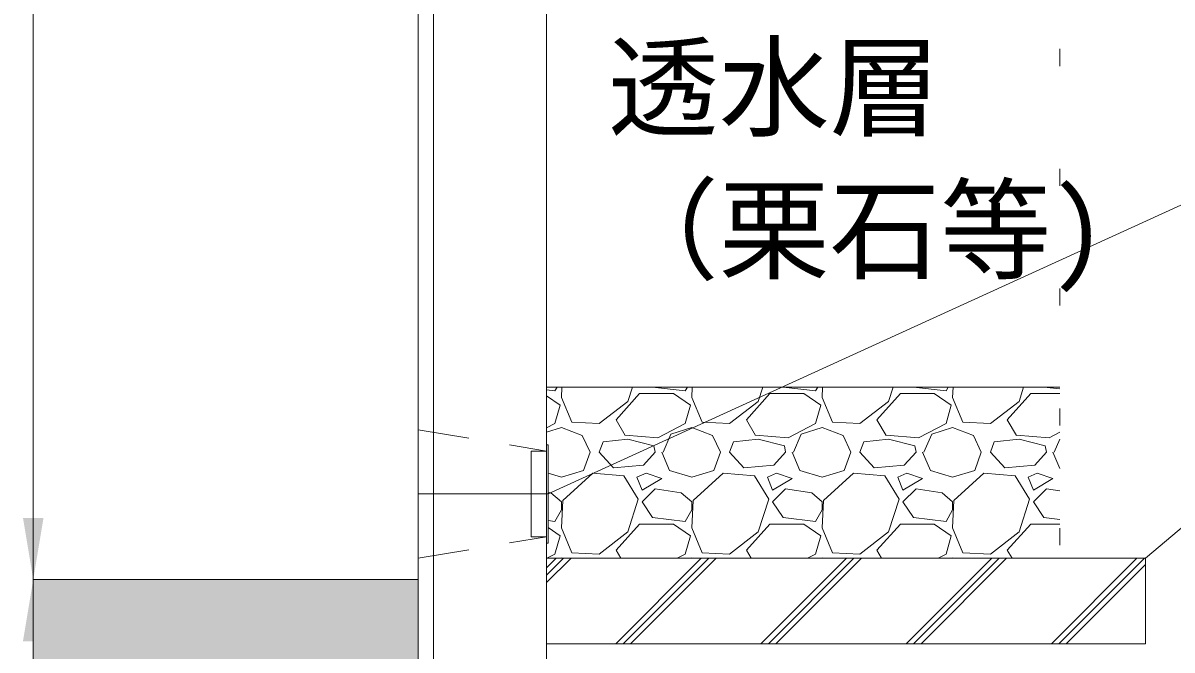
# Model space of a CAD drawing. Units: millimetres at full size, sheet at 1:40; details may follow other scales. Extents: x 221193 to 264773, y 874627 to 883926.
# Drawn here: x 247332 to 248003, y 880063 to 880429 of the extents above; entities that cross this region are included whole.
import ezdxf
from ezdxf.enums import TextEntityAlignment as Align

# ---------------------------------------------------------------- set-up
doc = ezdxf.new("R2010")
doc.units = ezdxf.units.MM
doc.header["$LTSCALE"] = 40
for name, pattern in [('DOTTED', [1.75, 0.25, -1.5]), ('USER1', [10, 6.25, -1.25, 1.25, -1.25]), ('USER2', [1.35, 0.75, -0.6])]:
    doc.linetypes.add(name, pattern=pattern)
for name, color, linetype, lineweight in [('0_2', 7, 'Continuous', 15), ('ハッチング', 7, 'Continuous', 5), ('フィルター', 3, 'Continuous', 13), ('寸法線', 7, 'Continuous', 13), ('引出線', 4, 'Continuous', 9), ('本体', 2, 'Continuous', 20), ('舗装・基礎', 3, 'Continuous', 13), ('補助線', 8, 'Continuous', 13)]:
    doc.layers.add(name, color=color, linetype=linetype, lineweight=lineweight)
doc.layers.add('ハッチング_土質', color=30, linetype='Continuous')
doc.styles.add('ＭＳ ゴシック', font='')
doc.styles.get('ＭＳ ゴシック').set_extended_font_data('MS Gothic')

# ---------------------------------------------------------------- blocks, each defined once
blk = doc.blocks.new('filled_arrow')
at = {"color": 0, "linetype": 'Continuous', "lineweight": -2}
blk.add_solid([(7.5, 1.25), (0, 0), (7.5, -1.25)], dxfattribs=at)

msp = doc.modelspace()

# ---------------------------------------------------------------- hatches: boundary and pattern name
at = {"layer": 'ハッチング'}
h = msp.add_hatch(dxfattribs=at)
h.set_pattern_fill('USER', color=256, style=0, pattern_type=2)
h.set_pattern_definition([(45, (142276.59, 888961.68), (-42.42641, 42.42641), []), (45, (142280.94, 888961.68), (-42.42641, 42.42641), []), (45, (142285.29, 888961.68), (-42.42641, 42.42641), [])])
h.paths.add_polyline_path([(247987.83, 880066.61), (247987.83, 880116.61), (247637.83, 880116.61), (247637.83, 880066.61)])
at = {"layer": 'ハッチング_土質'}
msp.add_hatch(color=256, dxfattribs=at).paths.add_polyline_path([(247562.83, 879944.14), (247562.83, 880104.14), (247337.85, 880104.14), (247337.85, 879944.14)])

# ---------------------------------------------------------------- linework, layer by layer
at = {"layer": '0_2', "linetype": 'DOTTED', "lineweight": 9}
msp.add_line((247937.83, 880554.14), (247937.83, 880116.61), dxfattribs=at)
at = {"layer": '0_2'}
for p, q in [((247637.83, 880116.61), (247987.83, 880116.61)), ((247987.83, 880116.61), (247987.83, 880066.61)), ((247637.83, 880066.61), (247987.83, 880066.61))]:
    msp.add_line(p, q, dxfattribs=at)
at = {"layer": 'ハッチング'}
for p, q in [((247637.83, 880214.89), (247642.68, 880214.31)), ((247642.68, 880214.3), (247643.96, 880216.61)), ((247646.78, 880216.61), (247646.49, 880210.49)), ((247685.35, 880208.21), (247688.04, 880216.61)), ((247699.82, 880216.61), (247699.83, 880216.59)), ((247699.83, 880216.59), (247718.88, 880214.31)), ((247718.88, 880214.3), (247720.16, 880216.61)), ((247722.98, 880216.61), (247722.69, 880210.49)), ((247761.55, 880208.21), (247764.24, 880216.61)), ((247776.02, 880216.61), (247776.03, 880216.59)), ((247776.03, 880216.59), (247795.08, 880214.31)), ((247795.08, 880214.3), (247796.36, 880216.61)), ((247799.18, 880216.61), (247798.89, 880210.49)), ((247837.75, 880208.21), (247840.44, 880216.61)), ((247852.22, 880216.61), (247852.23, 880216.59)), ((247852.23, 880216.59), (247871.28, 880214.31)), ((247871.28, 880214.3), (247872.56, 880216.61)), ((247875.38, 880216.61), (247875.09, 880210.49)), ((247913.95, 880208.21), (247916.64, 880216.61)), ((247928.42, 880216.61), (247928.43, 880216.59)), ((247928.43, 880216.59), (247937.83, 880215.46)), ((247637.83, 880211.38), (247645.73, 880205.92)), ((247646.49, 880210.49), (247652.58, 880196.01)), ((247668.59, 880195.25), (247685.35, 880208.21)), ((247678.49, 880197.54), (247692.21, 880212.78)), ((247692.21, 880212.78), (247712.02, 880212.78)), ((247712.02, 880212.78), (247721.93, 880205.92)), ((247722.69, 880210.49), (247728.78, 880196.01)), ((247744.79, 880195.25), (247761.55, 880208.21)), ((247754.69, 880197.54), (247768.41, 880212.78)), ((247768.41, 880212.78), (247788.22, 880212.78)), ((247788.22, 880212.78), (247798.13, 880205.92)), ((247798.89, 880210.49), (247804.98, 880196.01)), ((247820.99, 880195.25), (247837.75, 880208.21)), ((247830.89, 880197.54), (247844.61, 880212.78)), ((247844.61, 880212.78), (247864.42, 880212.78)), ((247864.42, 880212.78), (247874.33, 880205.92)), ((247875.09, 880210.49), (247881.18, 880196.01)), ((247897.19, 880195.25), (247913.95, 880208.21)), ((247907.09, 880197.54), (247920.81, 880212.78)), ((247920.81, 880212.78), (247937.83, 880212.78)), ((247645.73, 880205.92), (247642.68, 880195.25)), ((247721.93, 880205.92), (247718.88, 880195.25)), ((247798.13, 880205.92), (247795.08, 880195.25)), ((247874.33, 880205.92), (247871.28, 880195.25)), ((247642.68, 880195.25), (247637.84, 880192.71)), ((247652.58, 880196.01), (247668.59, 880195.25)), ((247683.83, 880188.39), (247678.49, 880197.54)), ((247718.88, 880195.25), (247702.88, 880186.87)), ((247728.78, 880196.01), (247744.79, 880195.25)), ((247760.03, 880188.39), (247754.69, 880197.54)), ((247795.08, 880195.25), (247779.08, 880186.87)), ((247804.98, 880196.01), (247820.99, 880195.25)), ((247836.23, 880188.39), (247830.89, 880197.54)), ((247871.28, 880195.25), (247855.28, 880186.87)), ((247881.18, 880196.01), (247897.19, 880195.25)), ((247912.43, 880188.39), (247907.09, 880197.54)), ((247637.84, 880190.26), (247646.49, 880192.97)), ((247646.49, 880192.97), (247658.68, 880188.39)), ((247658.68, 880188.39), (247663.25, 880178.49)), ((247702.88, 880186.87), (247683.83, 880188.4)), ((247705.92, 880178.49), (247710.5, 880189.16)), ((247710.5, 880189.16), (247722.69, 880192.97)), ((247722.69, 880192.97), (247734.88, 880188.39)), ((247734.88, 880188.39), (247739.45, 880178.49)), ((247779.08, 880186.87), (247760.03, 880188.4)), ((247782.12, 880178.49), (247786.7, 880189.16)), ((247786.7, 880189.16), (247798.89, 880192.97)), ((247798.89, 880192.97), (247811.08, 880188.39)), ((247811.08, 880188.39), (247815.65, 880178.49)), ((247855.28, 880186.87), (247836.23, 880188.4)), ((247858.32, 880178.49), (247862.9, 880189.16)), ((247862.9, 880189.16), (247875.09, 880192.97)), ((247875.09, 880192.97), (247887.28, 880188.39)), ((247887.28, 880188.39), (247891.85, 880178.49)), ((247931.48, 880186.87), (247912.43, 880188.4)), ((247937.83, 880190.2), (247931.48, 880186.87)), ((247668.59, 880178.49), (247670.87, 880184.58)), ((247685.35, 880186.11), (247670.87, 880184.58)), ((247700.59, 880182.3), (247685.35, 880186.11)), ((247701.35, 880178.49), (247700.59, 880182.3)), ((247744.79, 880178.49), (247747.07, 880184.58)), ((247761.55, 880186.11), (247747.07, 880184.58)), ((247776.79, 880182.3), (247761.55, 880186.11)), ((247777.55, 880178.49), (247776.79, 880182.3)), ((247820.99, 880178.49), (247823.27, 880184.58)), ((247837.75, 880186.11), (247823.27, 880184.58)), ((247852.99, 880182.3), (247837.75, 880186.11)), ((247853.75, 880178.49), (247852.99, 880182.3)), ((247897.19, 880178.49), (247899.47, 880184.58)), ((247913.95, 880186.11), (247899.47, 880184.58)), ((247929.19, 880182.3), (247913.95, 880186.11)), ((247929.95, 880178.49), (247929.19, 880182.3)), ((247934.52, 880178.49), (247937.83, 880186.21)), ((247659.44, 880167.82), (247663.25, 880178.49)), ((247676.97, 880169.34), (247668.59, 880178.49)), ((247701.35, 880178.49), (247694.49, 880170.87)), ((247705.16, 880178.49), (247709.73, 880167.82)), ((247735.64, 880167.82), (247739.45, 880178.49)), ((247753.17, 880169.34), (247744.79, 880178.49)), ((247777.55, 880178.49), (247770.69, 880170.87)), ((247781.36, 880178.49), (247785.93, 880167.82)), ((247811.84, 880167.82), (247815.65, 880178.49)), ((247829.37, 880169.34), (247820.99, 880178.49)), ((247853.75, 880178.49), (247846.89, 880170.87)), ((247857.56, 880178.49), (247862.13, 880167.82)), ((247888.04, 880167.82), (247891.85, 880178.49)), ((247905.57, 880169.34), (247897.19, 880178.49)), ((247929.95, 880178.49), (247923.09, 880170.87)), ((247933.76, 880178.49), (247937.83, 880168.99)), ((247646.49, 880164.01), (247659.44, 880167.82)), ((247694.49, 880170.87), (247676.96, 880169.35)), ((247709.73, 880167.82), (247722.69, 880164.01)), ((247722.69, 880164.01), (247735.64, 880167.82)), ((247770.69, 880170.87), (247753.16, 880169.35)), ((247785.93, 880167.82), (247798.89, 880164.01)), ((247798.89, 880164.01), (247811.84, 880167.82)), ((247846.89, 880170.87), (247829.36, 880169.35)), ((247862.13, 880167.82), (247875.09, 880164.01)), ((247875.09, 880164.01), (247888.04, 880167.82)), ((247923.09, 880170.87), (247905.56, 880169.35)), ((247638.84, 880166.26), (247646.49, 880164.01)), ((247664.78, 880166.3), (247647.25, 880150.29)), ((247683.06, 880164.77), (247664.78, 880166.3)), ((247691.45, 880151.06), (247683.06, 880164.77)), ((247696.02, 880166.3), (247690.68, 880164.01)), ((247690.68, 880164.01), (247693.73, 880156.39)), ((247693.73, 880156.39), (247705.16, 880163.25)), ((247705.16, 880163.25), (247696.02, 880166.3)), ((247740.98, 880166.3), (247723.45, 880150.29)), ((247759.26, 880164.77), (247740.98, 880166.3)), ((247767.65, 880151.06), (247759.26, 880164.77)), ((247772.22, 880166.3), (247766.88, 880164.01)), ((247766.88, 880164.01), (247769.93, 880156.39)), ((247769.93, 880156.39), (247781.36, 880163.25)), ((247781.36, 880163.25), (247772.22, 880166.3)), ((247817.18, 880166.3), (247799.65, 880150.29)), ((247835.46, 880164.77), (247817.18, 880166.3)), ((247843.85, 880151.06), (247835.46, 880164.77)), ((247848.42, 880166.3), (247843.08, 880164.01)), ((247843.08, 880164.01), (247846.13, 880156.39)), ((247846.13, 880156.39), (247857.56, 880163.25)), ((247857.56, 880163.25), (247848.42, 880166.3)), ((247893.38, 880166.3), (247875.85, 880150.29)), ((247911.66, 880164.77), (247893.38, 880166.3)), ((247920.05, 880151.06), (247911.66, 880164.77)), ((247924.62, 880166.3), (247919.28, 880164.01)), ((247919.28, 880164.01), (247922.33, 880156.39)), ((247922.33, 880156.39), (247933.76, 880163.25)), ((247933.76, 880163.25), (247924.62, 880166.3)), ((247640.39, 880154.87), (247638.84, 880155.1)), ((247646.49, 880149.53), (247640.39, 880154.87)), ((247701.35, 880157.15), (247693.73, 880149.53)), ((247716.59, 880154.87), (247701.35, 880157.15)), ((247722.69, 880149.53), (247716.59, 880154.87)), ((247777.55, 880157.15), (247769.93, 880149.53)), ((247792.79, 880154.87), (247777.55, 880157.15)), ((247798.89, 880149.53), (247792.79, 880154.87)), ((247853.75, 880157.15), (247846.13, 880149.53)), ((247868.99, 880154.87), (247853.75, 880157.15)), ((247875.09, 880149.53), (247868.99, 880154.87)), ((247929.95, 880157.15), (247922.33, 880149.53)), ((247937.83, 880155.97), (247929.95, 880157.15)), ((247647.25, 880150.29), (247646.49, 880134.29)), ((247646.49, 880144.96), (247646.49, 880149.53)), ((247685.35, 880132.01), (247691.45, 880151.06)), ((247693.73, 880149.53), (247699.83, 880140.39)), ((247723.45, 880150.29), (247722.69, 880134.29)), ((247722.69, 880144.96), (247722.69, 880149.53)), ((247761.55, 880132.01), (247767.65, 880151.06)), ((247769.93, 880149.53), (247776.03, 880140.39)), ((247799.65, 880150.29), (247798.89, 880134.29)), ((247798.89, 880144.96), (247798.89, 880149.53)), ((247837.75, 880132.01), (247843.85, 880151.06)), ((247846.13, 880149.53), (247852.23, 880140.39)), ((247875.85, 880150.29), (247875.09, 880134.29)), ((247875.09, 880144.96), (247875.09, 880149.53)), ((247913.95, 880132.01), (247920.05, 880151.06)), ((247922.33, 880149.53), (247928.43, 880140.39)), ((247642.68, 880138.1), (247646.49, 880144.96)), ((247699.83, 880140.39), (247718.88, 880138.11)), ((247718.88, 880138.1), (247722.69, 880144.96)), ((247776.03, 880140.39), (247795.08, 880138.11)), ((247795.08, 880138.1), (247798.89, 880144.96)), ((247852.23, 880140.39), (247871.28, 880138.11)), ((247871.28, 880138.1), (247875.09, 880144.96)), ((247928.43, 880140.39), (247937.83, 880139.26)), ((247638.84, 880138.57), (247642.68, 880138.11)), ((247638.84, 880134.49), (247645.73, 880129.72)), ((247646.49, 880134.29), (247652.58, 880119.81)), ((247678.49, 880121.34), (247692.21, 880136.58)), ((247692.21, 880136.58), (247712.02, 880136.58)), ((247712.02, 880136.58), (247721.93, 880129.72)), ((247722.69, 880134.29), (247728.78, 880119.81)), ((247754.69, 880121.34), (247768.41, 880136.58)), ((247768.41, 880136.58), (247788.22, 880136.58)), ((247788.22, 880136.58), (247798.13, 880129.72)), ((247798.89, 880134.29), (247804.98, 880119.81)), ((247830.89, 880121.34), (247844.61, 880136.58)), ((247844.61, 880136.58), (247864.42, 880136.58)), ((247864.42, 880136.58), (247874.33, 880129.72)), ((247875.09, 880134.29), (247881.18, 880119.81)), ((247907.09, 880121.34), (247920.81, 880136.58)), ((247920.81, 880136.58), (247937.83, 880136.58)), ((247645.73, 880129.72), (247642.68, 880119.05)), ((247668.59, 880119.05), (247685.35, 880132.01)), ((247721.93, 880129.72), (247718.88, 880119.05)), ((247744.79, 880119.05), (247761.55, 880132.01)), ((247798.13, 880129.72), (247795.08, 880119.05)), ((247820.99, 880119.05), (247837.75, 880132.01)), ((247874.33, 880129.72), (247871.28, 880119.05)), ((247897.19, 880119.05), (247913.95, 880132.01)), ((247652.58, 880119.81), (247668.59, 880119.05)), ((247681.25, 880116.61), (247678.49, 880121.34)), ((247728.78, 880119.81), (247744.79, 880119.05)), ((247757.45, 880116.61), (247754.69, 880121.34)), ((247804.98, 880119.81), (247820.99, 880119.05)), ((247833.65, 880116.61), (247830.89, 880121.34)), ((247881.18, 880119.81), (247897.19, 880119.05)), ((247909.85, 880116.61), (247907.09, 880121.34)), ((247642.68, 880119.05), (247638.01, 880116.61)), ((247645.97, 880116.61), (247646.49, 880116.77)), ((247646.49, 880116.77), (247646.92, 880116.61)), ((247718.88, 880119.05), (247714.21, 880116.61)), ((247722.17, 880116.61), (247722.69, 880116.77)), ((247722.69, 880116.77), (247723.12, 880116.61)), ((247795.08, 880119.05), (247790.41, 880116.61)), ((247798.37, 880116.61), (247798.89, 880116.77)), ((247798.89, 880116.77), (247799.32, 880116.61)), ((247871.28, 880119.05), (247866.61, 880116.61)), ((247874.57, 880116.61), (247875.09, 880116.77)), ((247875.09, 880116.77), (247875.52, 880116.61))]:
    msp.add_line(p, q, dxfattribs=at)
at = {"layer": 'フィルター'}
for p, q in [((247637.84, 880182.92), (247638.84, 880182.92)), ((247628.84, 880179.14), (247637.84, 880179.14)), ((247628.84, 880179.14), (247628.84, 880129.14)), ((247628.84, 880129.14), (247637.84, 880129.14)), ((247637.84, 880125.36), (247638.84, 880125.36))]:
    msp.add_line(p, q, dxfattribs=at)
at = {"layer": 'フィルター', "lineweight": 20}
for p, q in [((247637.84, 880182.92), (247637.84, 880125.36)), ((247638.84, 880182.92), (247638.84, 880125.36))]:
    msp.add_line(p, q, dxfattribs=at)
at = {"layer": '寸法線'}
for p, q in [((247337.85, 880104.14), (247337.85, 880754.14)), ((247337.85, 879754.14), (247337.85, 880104.14))]:
    msp.add_line(p, q, dxfattribs=at)
at = {"layer": '引出線', "lineweight": 13}
msp.add_lwpolyline([(247638.84, 880154.14), (248142.14, 880383.82), (248506.56, 880383.82)], dxfattribs=at)
at = {"layer": '引出線'}
msp.add_lwpolyline([(247987.83, 880116.61), (248141.9, 880246.41), (248719.57, 880246.41)], dxfattribs=at)
at = {"layer": '本体', "lineweight": 9}
msp.add_line((247571.83, 879754.14), (247571.83, 880754.14), dxfattribs=at)
at = {"layer": '本体'}
for p, q in [((247637.83, 879904.14), (247637.83, 880754.14)), ((247562.83, 879734.14), (247562.83, 880745.14))]:
    msp.add_line(p, q, dxfattribs=at)
at = {"layer": '本体', "linetype": 'USER2', "lineweight": 9}
for p, q in [((247562.83, 880191.64), (247637.83, 880179.14)), ((247562.83, 880116.64), (247637.83, 880129.14))]:
    msp.add_line(p, q, dxfattribs=at)
at = {"layer": '舗装・基礎'}
msp.add_line((247337.85, 880104.14), (247562.83, 880104.14), dxfattribs=at)
at = {"layer": '補助線'}
for p, q in [((247937.83, 880216.61), (247637.83, 880216.61)), ((247628.84, 880154.14), (247638.84, 880154.14))]:
    msp.add_line(p, q, dxfattribs=at)
at = {"layer": '補助線', "linetype": 'USER1', "lineweight": 20}
msp.add_line((247562.83, 880154.14), (247637.83, 880154.14), dxfattribs=at)

# ---------------------------------------------------------------- block references
at = {"layer": '寸法線', "xscale": 4.8, "yscale": 4.8}
for rotation in [90, 270]:
    msp.add_blockref('filled_arrow', (247337.85, 880104.14), dxfattribs=dict(at, rotation=rotation))
at = {"layer": '引出線', "lineweight": 13, "xscale": 0.16, "yscale": 0.16, "rotation": 24.5}
msp.add_blockref('filled_arrow', (247638.84, 880154.14), dxfattribs=at)
at = {"layer": '引出線', "xscale": 0.16, "yscale": 0.16, "rotation": 40.1}
msp.add_blockref('filled_arrow', (247987.83, 880116.61), dxfattribs=at)

# ---------------------------------------------------------------- texts
at = {"layer": '引出線', "style": 'ＭＳ ゴシック'}
for s, p in [('透水層', (247673.74, 880415.5)), ('（栗石等)', (247673.74, 880332.17))]:
    msp.add_text(s, height=47.47, dxfattribs=at).set_placement(p, align=Align.TOP_LEFT)

doc.saveas('drawing.dxf')
